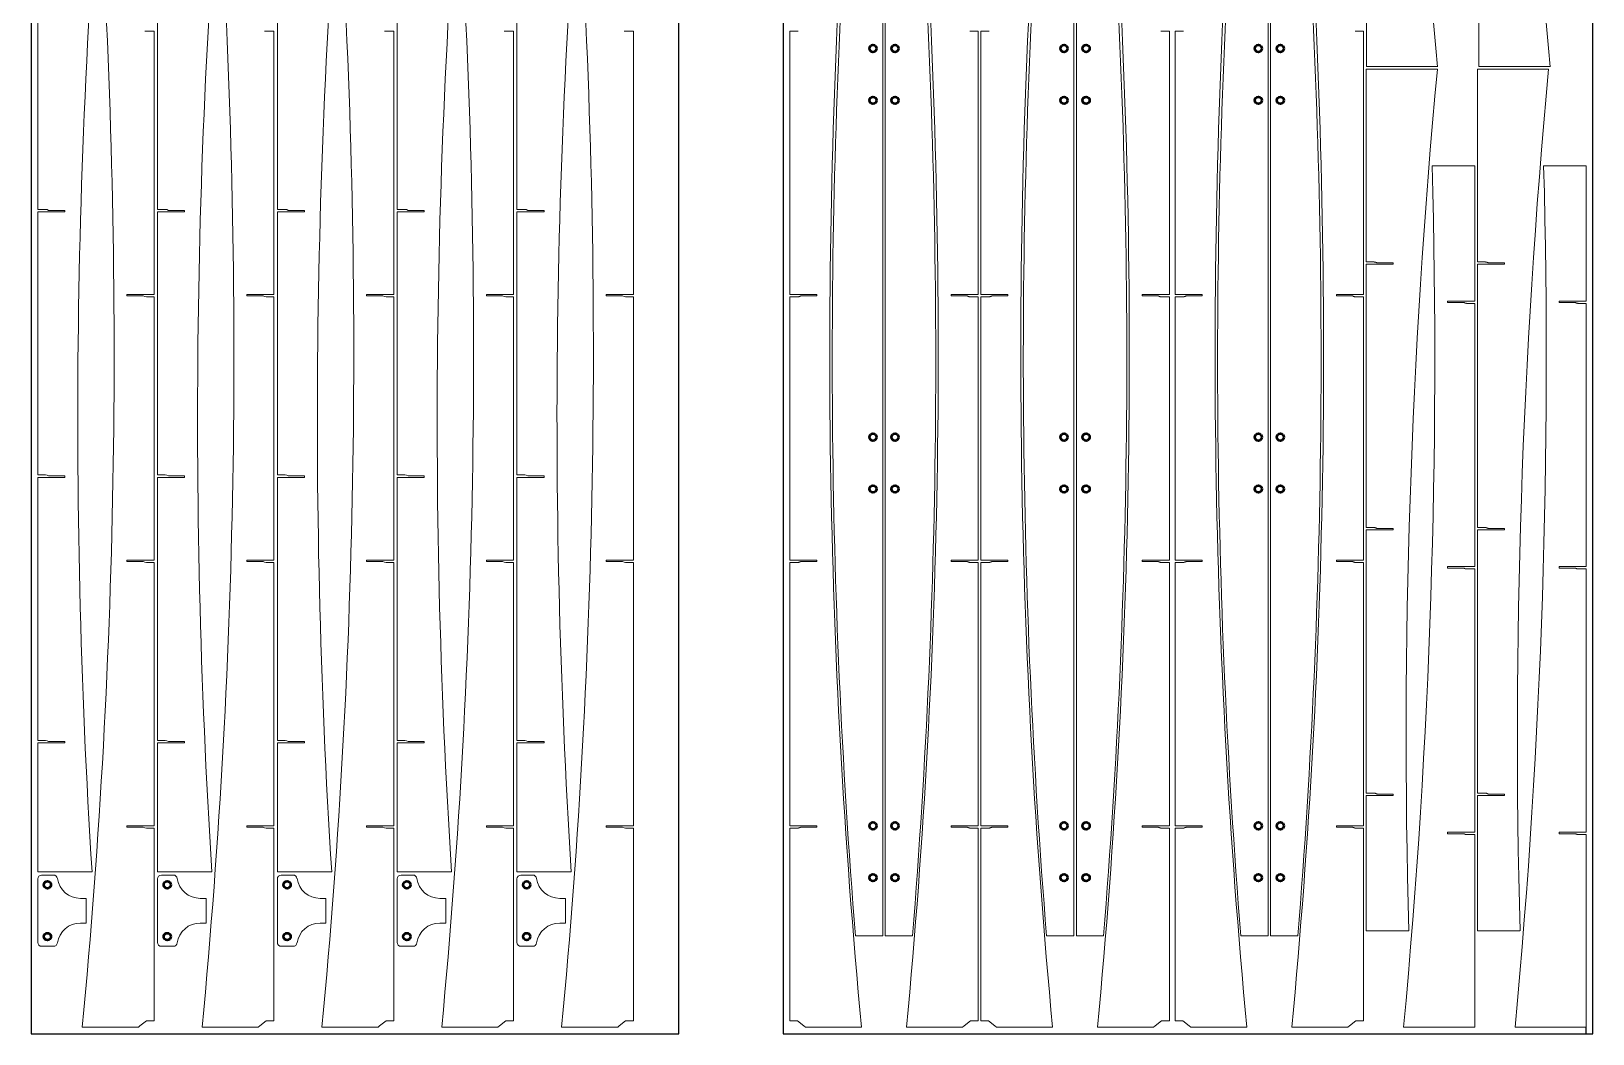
# Model space of a CAD drawing. Header units: inches. Extents: x 142 to 14402, y 211 to 2711.
# Drawn here: x 3442 to 5853, y 211 to 1759 of the extents above; entities that cross this region are included whole.
import ezdxf

# ---------------------------------------------------------------- set-up
doc = ezdxf.new("R2010")
doc.units = ezdxf.units.IN
doc.header["$MEASUREMENT"] = 0
doc.layers.add('IV_INTERIOR_PROFILES', color=7, linetype='Continuous', lineweight=50)
doc.layers.add('IV_OUTER_PROFILE', color=7, linetype='Continuous', lineweight=5)

msp = doc.modelspace()

# ---------------------------------------------------------------- linework, layer by layer
msp.add_line((5842.7, 211.4), (5842.7, 221.4))
for points in [[(4602.7, 211.4), (5852.7, 211.4), (5852.7, 2711.4), (4602.7, 2711.4)], [(3441.6, 211.4), (4441.6, 211.4), (4441.6, 2211.4), (3441.6, 2211.4)]]:
    msp.add_lwpolyline(points, close=True)
at = {"layer": 'IV_INTERIOR_PROFILES'}
for centre in [(4741.3, 1732.4), (4775.3, 1732.4), (5036.3, 1732.4), (5070.3, 1732.4), (5336.3, 1732.4), (5370.3, 1732.4), (4741.3, 1652.4), (4775.3, 1652.4), (5036.3, 1652.4), (5070.3, 1652.4), (5336.3, 1652.4), (5370.3, 1652.4), (4741.3, 1132.4), (4775.3, 1132.4), (5036.3, 1132.4), (5070.3, 1132.4), (5336.3, 1132.4), (5370.3, 1132.4), (4741.3, 1052.4), (4775.3, 1052.4), (5036.3, 1052.4), (5070.3, 1052.4), (5336.3, 1052.4), (5370.3, 1052.4), (4741.3, 532.4), (4775.3, 532.4), (5036.3, 532.4), (5070.3, 532.4), (5336.3, 532.4), (5370.3, 532.4), (3466.6, 441.4), (3651.6, 441.4), (3836.6, 441.4), (4021.6, 441.4), (4206.6, 441.4), (4741.3, 452.4), (4775.3, 452.4), (5036.3, 452.4), (5070.3, 452.4), (5336.3, 452.4), (5370.3, 452.4), (3466.6, 361.4), (3651.6, 361.4), (3836.6, 361.4), (4021.6, 361.4), (4206.6, 361.4)]:
    msp.add_circle(centre, 5.5, dxfattribs=at)
at = {"layer": 'IV_OUTER_PROFILE'}
for p, q in [((5503.1, 1704.3), (5503.1, 1998.8)), ((5677, 1704.3), (5677, 1998.8)), ((4756.3, 1961.4), (4756.3, 362.4)), ((4760.3, 1961.4), (4760.3, 362.4)), ((5051.3, 1961.4), (5051.3, 362.4)), ((5055.3, 1961.4), (5055.3, 362.4)), ((5351.3, 1961.4), (5351.3, 362.4)), ((5355.3, 1961.4), (5355.3, 362.4)), ((3451.6, 1890.3), (3451.6, 1487)), ((3636.6, 1890.3), (3636.6, 1487)), ((3821.6, 1890.3), (3821.6, 1487)), ((4006.6, 1890.3), (4006.6, 1487)), ((4191.6, 1890.3), (4191.6, 1487)), ((3616.9, 1759.3), (3619.4, 1758.9)), ((3619.4, 1758.9), (3631.4, 1758.9)), ((3631.4, 1758.9), (3631.4, 1755.9)), ((3631.4, 1352.5), (3631.4, 1755.9)), ((3801.9, 1759.3), (3804.4, 1758.9)), ((3804.4, 1758.9), (3816.4, 1758.9)), ((3816.4, 1758.9), (3816.4, 1755.9)), ((3816.4, 1352.5), (3816.4, 1755.9)), ((3986.9, 1759.3), (3989.4, 1758.9)), ((3989.4, 1758.9), (4001.4, 1758.9)), ((4001.4, 1758.9), (4001.4, 1755.9)), ((4001.4, 1352.5), (4001.4, 1755.9)), ((4171.9, 1759.3), (4174.4, 1758.9)), ((4174.4, 1758.9), (4186.4, 1758.9)), ((4186.4, 1758.9), (4186.4, 1755.9)), ((4186.4, 1352.5), (4186.4, 1755.9)), ((4356.9, 1759.3), (4359.4, 1758.9)), ((4359.4, 1758.9), (4371.4, 1758.9)), ((4371.4, 1758.9), (4371.4, 1755.9)), ((4371.4, 1352.5), (4371.4, 1755.9)), ((4612.7, 1758.9), (4612.7, 1755.9)), ((4624.7, 1758.9), (4612.7, 1758.9)), ((4612.7, 1352.5), (4612.7, 1755.9)), ((4891.9, 1758.9), (4903.9, 1758.9)), ((4903.9, 1758.9), (4903.9, 1755.9)), ((4903.9, 1352.5), (4903.9, 1755.9)), ((4907.7, 1758.9), (4907.7, 1755.9)), ((4919.7, 1758.9), (4907.7, 1758.9)), ((4907.7, 1352.5), (4907.7, 1755.9)), ((5186.9, 1758.9), (5198.9, 1758.9)), ((5198.9, 1758.9), (5198.9, 1755.9)), ((5198.9, 1352.5), (5198.9, 1755.9)), ((5207.7, 1758.9), (5207.7, 1755.9)), ((5219.7, 1758.9), (5207.7, 1758.9)), ((5207.7, 1352.5), (5207.7, 1755.9)), ((5486.9, 1758.9), (5498.9, 1758.9)), ((5498.9, 1758.9), (5498.9, 1755.9)), ((5498.9, 1352.5), (5498.9, 1755.9)), ((5612.7, 1700.3), (5502.7, 1700.3)), ((5502.7, 1700.3), (5502.7, 1405.8)), ((5613.1, 1704.3), (5503.1, 1704.3)), ((5784.5, 1700.3), (5674.5, 1700.3)), ((5674.5, 1700.3), (5674.5, 1405.8)), ((5787, 1704.3), (5677, 1704.3)), ((5670.5, 1551.4), (5604.6, 1551.4)), ((5670.5, 1342.5), (5670.5, 1551.4)), ((5842.7, 1551.4), (5776.8, 1551.4)), ((5842.7, 1342.5), (5842.7, 1551.4)), ((3451.6, 1484), (3451.6, 1487)), ((3463.6, 1484), (3451.6, 1484)), ((3493.5, 1480.3), (3451.6, 1480.3)), ((3451.6, 1480.3), (3451.6, 1077)), ((3466, 1483.6), (3463.6, 1484)), ((3468.5, 1482.5), (3466, 1483.6)), ((3468.5, 1482.5), (3470.6, 1482.5)), ((3470.6, 1482.5), (3493.5, 1482.5)), ((3493.5, 1482.5), (3493.5, 1480.3)), ((3636.6, 1484), (3636.6, 1487)), ((3648.6, 1484), (3636.6, 1484)), ((3678.5, 1480.3), (3636.6, 1480.3)), ((3636.6, 1480.3), (3636.6, 1077)), ((3651, 1483.6), (3648.6, 1484)), ((3653.5, 1482.5), (3651, 1483.6)), ((3653.5, 1482.5), (3655.6, 1482.5)), ((3655.6, 1482.5), (3678.5, 1482.5)), ((3678.5, 1482.5), (3678.5, 1480.3)), ((3821.6, 1484), (3821.6, 1487)), ((3833.6, 1484), (3821.6, 1484)), ((3863.5, 1480.3), (3821.6, 1480.3)), ((3821.6, 1480.3), (3821.6, 1077)), ((3836, 1483.6), (3833.6, 1484)), ((3838.5, 1482.5), (3836, 1483.6)), ((3838.5, 1482.5), (3840.6, 1482.5)), ((3840.6, 1482.5), (3863.5, 1482.5)), ((3863.5, 1482.5), (3863.5, 1480.3)), ((4006.6, 1484), (4006.6, 1487)), ((4018.6, 1484), (4006.6, 1484)), ((4048.5, 1480.3), (4006.6, 1480.3)), ((4006.6, 1480.3), (4006.6, 1077)), ((4021, 1483.6), (4018.6, 1484)), ((4023.5, 1482.5), (4021, 1483.6)), ((4023.5, 1482.5), (4025.6, 1482.5)), ((4025.6, 1482.5), (4048.5, 1482.5)), ((4048.5, 1482.5), (4048.5, 1480.3)), ((4191.6, 1484), (4191.6, 1487)), ((4203.6, 1484), (4191.6, 1484)), ((4233.5, 1480.3), (4191.6, 1480.3)), ((4191.6, 1480.3), (4191.6, 1077)), ((4206, 1483.6), (4203.6, 1484)), ((4208.5, 1482.5), (4206, 1483.6)), ((4208.5, 1482.5), (4210.6, 1482.5)), ((4210.6, 1482.5), (4233.5, 1482.5)), ((4233.5, 1482.5), (4233.5, 1480.3)), ((5502.7, 1402.8), (5502.7, 1405.8)), ((5514.7, 1402.8), (5502.7, 1402.8)), ((5544.6, 1399.2), (5502.7, 1399.2)), ((5502.7, 1399.2), (5502.7, 995.8)), ((5519.6, 1401.4), (5521.7, 1401.4)), ((5521.7, 1401.4), (5544.6, 1401.4)), ((5544.6, 1401.4), (5544.6, 1399.2)), ((5674.5, 1402.8), (5674.5, 1405.8)), ((5686.5, 1402.8), (5674.5, 1402.8)), ((5716.4, 1399.2), (5674.5, 1399.2)), ((5674.5, 1399.2), (5674.5, 995.8)), ((5691.4, 1401.4), (5693.5, 1401.4)), ((5693.5, 1401.4), (5716.4, 1401.4)), ((5716.4, 1401.4), (5716.4, 1399.2)), ((3589.4, 1350.3), (3589.4, 1352.5)), ((3589.4, 1352.5), (3631.4, 1352.5)), ((3612.4, 1350.3), (3589.4, 1350.3)), ((3614.5, 1350.3), (3612.4, 1350.3)), ((3614.5, 1350.3), (3616.9, 1349.3)), ((3774.4, 1350.3), (3774.4, 1352.5)), ((3774.4, 1352.5), (3816.4, 1352.5)), ((3797.4, 1350.3), (3774.4, 1350.3)), ((3799.5, 1350.3), (3797.4, 1350.3)), ((3799.5, 1350.3), (3801.9, 1349.3)), ((3959.4, 1350.3), (3959.4, 1352.5)), ((3959.4, 1352.5), (4001.4, 1352.5)), ((3982.4, 1350.3), (3959.4, 1350.3)), ((3984.5, 1350.3), (3982.4, 1350.3)), ((3984.5, 1350.3), (3986.9, 1349.3)), ((4144.4, 1350.3), (4144.4, 1352.5)), ((4144.4, 1352.5), (4186.4, 1352.5)), ((4167.4, 1350.3), (4144.4, 1350.3)), ((4169.5, 1350.3), (4167.4, 1350.3)), ((4169.5, 1350.3), (4171.9, 1349.3)), ((4329.4, 1350.3), (4329.4, 1352.5)), ((4329.4, 1352.5), (4371.4, 1352.5)), ((4352.4, 1350.3), (4329.4, 1350.3)), ((4354.5, 1350.3), (4352.4, 1350.3)), ((4354.5, 1350.3), (4356.9, 1349.3)), ((4654.6, 1352.5), (4612.7, 1352.5)), ((4629.6, 1350.3), (4631.7, 1350.3)), ((4631.7, 1350.3), (4654.6, 1350.3)), ((4654.6, 1350.3), (4654.6, 1352.5)), ((4862, 1350.3), (4862, 1352.5)), ((4862, 1352.5), (4903.9, 1352.5)), ((4884.9, 1350.3), (4862, 1350.3)), ((4887, 1350.3), (4884.9, 1350.3)), ((4949.6, 1352.5), (4907.7, 1352.5)), ((4924.6, 1350.3), (4926.7, 1350.3)), ((4926.7, 1350.3), (4949.6, 1350.3)), ((4949.6, 1350.3), (4949.6, 1352.5)), ((5157, 1350.3), (5157, 1352.5)), ((5157, 1352.5), (5198.9, 1352.5)), ((5179.9, 1350.3), (5157, 1350.3)), ((5182, 1350.3), (5179.9, 1350.3)), ((5249.6, 1352.5), (5207.7, 1352.5)), ((5224.6, 1350.3), (5226.7, 1350.3)), ((5226.7, 1350.3), (5249.6, 1350.3)), ((5249.6, 1350.3), (5249.6, 1352.5)), ((5457, 1350.3), (5457, 1352.5)), ((5457, 1352.5), (5498.9, 1352.5)), ((5479.9, 1350.3), (5457, 1350.3)), ((5482, 1350.3), (5479.9, 1350.3)), ((3616.9, 1349.3), (3619.4, 1348.9)), ((3619.4, 1348.9), (3631.4, 1348.9)), ((3631.4, 1348.9), (3631.4, 1345.9)), ((3631.4, 942.5), (3631.4, 1345.9)), ((3801.9, 1349.3), (3804.4, 1348.9)), ((3804.4, 1348.9), (3816.4, 1348.9)), ((3816.4, 1348.9), (3816.4, 1345.9)), ((3816.4, 942.5), (3816.4, 1345.9)), ((3986.9, 1349.3), (3989.4, 1348.9)), ((3989.4, 1348.9), (4001.4, 1348.9)), ((4001.4, 1348.9), (4001.4, 1345.9)), ((4001.4, 942.5), (4001.4, 1345.9)), ((4171.9, 1349.3), (4174.4, 1348.9)), ((4174.4, 1348.9), (4186.4, 1348.9)), ((4186.4, 1348.9), (4186.4, 1345.9)), ((4186.4, 942.5), (4186.4, 1345.9)), ((4356.9, 1349.3), (4359.4, 1348.9)), ((4359.4, 1348.9), (4371.4, 1348.9)), ((4371.4, 1348.9), (4371.4, 1345.9)), ((4371.4, 942.5), (4371.4, 1345.9)), ((4612.7, 1348.9), (4612.7, 1345.9)), ((4624.7, 1348.9), (4612.7, 1348.9)), ((4612.7, 942.5), (4612.7, 1345.9)), ((4891.9, 1348.9), (4903.9, 1348.9)), ((4903.9, 1348.9), (4903.9, 1345.9)), ((4903.9, 942.5), (4903.9, 1345.9)), ((4907.7, 1348.9), (4907.7, 1345.9)), ((4919.7, 1348.9), (4907.7, 1348.9)), ((4907.7, 942.5), (4907.7, 1345.9)), ((5186.9, 1348.9), (5198.9, 1348.9)), ((5198.9, 1348.9), (5198.9, 1345.9)), ((5198.9, 942.5), (5198.9, 1345.9)), ((5207.7, 1348.9), (5207.7, 1345.9)), ((5219.7, 1348.9), (5207.7, 1348.9)), ((5207.7, 942.5), (5207.7, 1345.9)), ((5486.9, 1348.9), (5498.9, 1348.9)), ((5498.9, 1348.9), (5498.9, 1345.9)), ((5498.9, 942.5), (5498.9, 1345.9)), ((5628.6, 1340.3), (5628.6, 1342.5)), ((5628.6, 1342.5), (5670.5, 1342.5)), ((5651.5, 1340.3), (5628.6, 1340.3)), ((5653.6, 1340.3), (5651.5, 1340.3)), ((5658.5, 1338.9), (5670.5, 1338.9)), ((5670.5, 1338.9), (5670.5, 1335.9)), ((5670.5, 932.5), (5670.5, 1335.9)), ((5800.8, 1340.3), (5800.8, 1342.5)), ((5800.8, 1342.5), (5842.7, 1342.5)), ((5823.7, 1340.3), (5800.8, 1340.3)), ((5825.8, 1340.3), (5823.7, 1340.3)), ((5830.7, 1338.9), (5842.7, 1338.9)), ((5842.7, 1338.9), (5842.7, 1335.9)), ((5842.7, 932.5), (5842.7, 1335.9)), ((3451.6, 1074), (3451.6, 1077)), ((3463.6, 1074), (3451.6, 1074)), ((3493.5, 1070.3), (3451.6, 1070.3)), ((3451.6, 1070.3), (3451.6, 667)), ((3466, 1073.6), (3463.6, 1074)), ((3468.5, 1072.5), (3466, 1073.6)), ((3468.5, 1072.5), (3470.6, 1072.5)), ((3470.6, 1072.5), (3493.5, 1072.5)), ((3493.5, 1072.5), (3493.5, 1070.3)), ((3636.6, 1074), (3636.6, 1077)), ((3648.6, 1074), (3636.6, 1074)), ((3678.5, 1070.3), (3636.6, 1070.3)), ((3636.6, 1070.3), (3636.6, 667)), ((3651, 1073.6), (3648.6, 1074)), ((3653.5, 1072.5), (3651, 1073.6)), ((3653.5, 1072.5), (3655.6, 1072.5)), ((3655.6, 1072.5), (3678.5, 1072.5)), ((3678.5, 1072.5), (3678.5, 1070.3)), ((3821.6, 1074), (3821.6, 1077)), ((3833.6, 1074), (3821.6, 1074)), ((3863.5, 1070.3), (3821.6, 1070.3)), ((3821.6, 1070.3), (3821.6, 667)), ((3836, 1073.6), (3833.6, 1074)), ((3838.5, 1072.5), (3836, 1073.6)), ((3838.5, 1072.5), (3840.6, 1072.5)), ((3840.6, 1072.5), (3863.5, 1072.5)), ((3863.5, 1072.5), (3863.5, 1070.3)), ((4006.6, 1074), (4006.6, 1077)), ((4018.6, 1074), (4006.6, 1074)), ((4048.5, 1070.3), (4006.6, 1070.3)), ((4006.6, 1070.3), (4006.6, 667)), ((4021, 1073.6), (4018.6, 1074)), ((4023.5, 1072.5), (4021, 1073.6)), ((4023.5, 1072.5), (4025.6, 1072.5)), ((4025.6, 1072.5), (4048.5, 1072.5)), ((4048.5, 1072.5), (4048.5, 1070.3)), ((4191.6, 1074), (4191.6, 1077)), ((4203.6, 1074), (4191.6, 1074)), ((4233.5, 1070.3), (4191.6, 1070.3)), ((4191.6, 1070.3), (4191.6, 667)), ((4206, 1073.6), (4203.6, 1074)), ((4208.5, 1072.5), (4206, 1073.6)), ((4208.5, 1072.5), (4210.6, 1072.5)), ((4210.6, 1072.5), (4233.5, 1072.5)), ((4233.5, 1072.5), (4233.5, 1070.3)), ((5502.7, 992.8), (5502.7, 995.8)), ((5514.7, 992.8), (5502.7, 992.8)), ((5544.6, 989.2), (5502.7, 989.2)), ((5502.7, 989.2), (5502.7, 585.8)), ((5519.6, 991.4), (5521.7, 991.4)), ((5521.7, 991.4), (5544.6, 991.4)), ((5544.6, 991.4), (5544.6, 989.2)), ((5674.5, 992.8), (5674.5, 995.8)), ((5686.5, 992.8), (5674.5, 992.8)), ((5716.4, 989.2), (5674.5, 989.2)), ((5674.5, 989.2), (5674.5, 585.8)), ((5691.4, 991.4), (5693.5, 991.4)), ((5693.5, 991.4), (5716.4, 991.4)), ((5716.4, 991.4), (5716.4, 989.2)), ((3589.4, 940.3), (3589.4, 942.5)), ((3589.4, 942.5), (3631.4, 942.5)), ((3774.4, 940.3), (3774.4, 942.5)), ((3774.4, 942.5), (3816.4, 942.5)), ((3959.4, 940.3), (3959.4, 942.5)), ((3959.4, 942.5), (4001.4, 942.5)), ((4144.4, 940.3), (4144.4, 942.5)), ((4144.4, 942.5), (4186.4, 942.5)), ((4329.4, 940.3), (4329.4, 942.5)), ((4329.4, 942.5), (4371.4, 942.5)), ((4654.6, 942.5), (4612.7, 942.5)), ((4654.6, 940.3), (4654.6, 942.5)), ((4862, 940.3), (4862, 942.5)), ((4862, 942.5), (4903.9, 942.5)), ((4949.6, 942.5), (4907.7, 942.5)), ((4949.6, 940.3), (4949.6, 942.5)), ((5157, 940.3), (5157, 942.5)), ((5157, 942.5), (5198.9, 942.5)), ((5249.6, 942.5), (5207.7, 942.5)), ((5249.6, 940.3), (5249.6, 942.5)), ((5457, 940.3), (5457, 942.5)), ((5457, 942.5), (5498.9, 942.5)), ((3612.4, 940.3), (3589.4, 940.3)), ((3614.5, 940.3), (3612.4, 940.3)), ((3614.5, 940.3), (3616.9, 939.3)), ((3616.9, 939.3), (3619.4, 938.9)), ((3619.4, 938.9), (3631.4, 938.9)), ((3631.4, 938.9), (3631.4, 935.9)), ((3631.4, 532.5), (3631.4, 935.9)), ((3797.4, 940.3), (3774.4, 940.3)), ((3799.5, 940.3), (3797.4, 940.3)), ((3799.5, 940.3), (3801.9, 939.3)), ((3801.9, 939.3), (3804.4, 938.9)), ((3804.4, 938.9), (3816.4, 938.9)), ((3816.4, 938.9), (3816.4, 935.9)), ((3816.4, 532.5), (3816.4, 935.9)), ((3982.4, 940.3), (3959.4, 940.3)), ((3984.5, 940.3), (3982.4, 940.3)), ((3984.5, 940.3), (3986.9, 939.3)), ((3986.9, 939.3), (3989.4, 938.9)), ((3989.4, 938.9), (4001.4, 938.9)), ((4001.4, 938.9), (4001.4, 935.9)), ((4001.4, 532.5), (4001.4, 935.9)), ((4167.4, 940.3), (4144.4, 940.3)), ((4169.5, 940.3), (4167.4, 940.3)), ((4169.5, 940.3), (4171.9, 939.3)), ((4171.9, 939.3), (4174.4, 938.9)), ((4174.4, 938.9), (4186.4, 938.9)), ((4186.4, 938.9), (4186.4, 935.9)), ((4186.4, 532.5), (4186.4, 935.9)), ((4352.4, 940.3), (4329.4, 940.3)), ((4354.5, 940.3), (4352.4, 940.3)), ((4354.5, 940.3), (4356.9, 939.3)), ((4356.9, 939.3), (4359.4, 938.9)), ((4359.4, 938.9), (4371.4, 938.9)), ((4371.4, 938.9), (4371.4, 935.9)), ((4371.4, 532.5), (4371.4, 935.9)), ((4612.7, 938.9), (4612.7, 935.9)), ((4624.7, 938.9), (4612.7, 938.9)), ((4612.7, 532.5), (4612.7, 935.9)), ((4629.6, 940.3), (4631.7, 940.3)), ((4631.7, 940.3), (4654.6, 940.3)), ((4884.9, 940.3), (4862, 940.3)), ((4887, 940.3), (4884.9, 940.3)), ((4891.9, 938.9), (4903.9, 938.9)), ((4903.9, 938.9), (4903.9, 935.9)), ((4903.9, 532.5), (4903.9, 935.9)), ((4907.7, 938.9), (4907.7, 935.9)), ((4919.7, 938.9), (4907.7, 938.9)), ((4907.7, 532.5), (4907.7, 935.9)), ((4924.6, 940.3), (4926.7, 940.3)), ((4926.7, 940.3), (4949.6, 940.3)), ((5179.9, 940.3), (5157, 940.3)), ((5182, 940.3), (5179.9, 940.3)), ((5186.9, 938.9), (5198.9, 938.9)), ((5198.9, 938.9), (5198.9, 935.9)), ((5198.9, 532.5), (5198.9, 935.9)), ((5207.7, 938.9), (5207.7, 935.9)), ((5219.7, 938.9), (5207.7, 938.9)), ((5207.7, 532.5), (5207.7, 935.9)), ((5224.6, 940.3), (5226.7, 940.3)), ((5226.7, 940.3), (5249.6, 940.3)), ((5479.9, 940.3), (5457, 940.3)), ((5482, 940.3), (5479.9, 940.3)), ((5486.9, 938.9), (5498.9, 938.9)), ((5498.9, 938.9), (5498.9, 935.9)), ((5498.9, 532.5), (5498.9, 935.9)), ((5628.6, 930.3), (5628.6, 932.5)), ((5628.6, 932.5), (5670.5, 932.5)), ((5651.5, 930.3), (5628.6, 930.3)), ((5653.6, 930.3), (5651.5, 930.3)), ((5658.5, 928.9), (5670.5, 928.9)), ((5670.5, 928.9), (5670.5, 925.9)), ((5670.5, 522.5), (5670.5, 925.9)), ((5800.8, 930.3), (5800.8, 932.5)), ((5800.8, 932.5), (5842.7, 932.5)), ((5823.7, 930.3), (5800.8, 930.3)), ((5825.8, 930.3), (5823.7, 930.3)), ((5830.7, 928.9), (5842.7, 928.9)), ((5842.7, 928.9), (5842.7, 925.9)), ((5842.7, 522.5), (5842.7, 925.9)), ((3451.6, 664), (3451.6, 667)), ((3463.6, 664), (3451.6, 664)), ((3493.5, 660.3), (3451.6, 660.3)), ((3451.6, 660.3), (3451.6, 461.4)), ((3466, 663.6), (3463.6, 664)), ((3468.5, 662.5), (3466, 663.6)), ((3468.5, 662.5), (3470.6, 662.5)), ((3470.6, 662.5), (3493.5, 662.5)), ((3493.5, 662.5), (3493.5, 660.3)), ((3636.6, 664), (3636.6, 667)), ((3648.6, 664), (3636.6, 664)), ((3678.5, 660.3), (3636.6, 660.3)), ((3636.6, 660.3), (3636.6, 461.4)), ((3651, 663.6), (3648.6, 664)), ((3653.5, 662.5), (3651, 663.6)), ((3653.5, 662.5), (3655.6, 662.5)), ((3655.6, 662.5), (3678.5, 662.5)), ((3678.5, 662.5), (3678.5, 660.3)), ((3821.6, 664), (3821.6, 667)), ((3833.6, 664), (3821.6, 664)), ((3863.5, 660.3), (3821.6, 660.3)), ((3821.6, 660.3), (3821.6, 461.4)), ((3836, 663.6), (3833.6, 664)), ((3838.5, 662.5), (3836, 663.6)), ((3838.5, 662.5), (3840.6, 662.5)), ((3840.6, 662.5), (3863.5, 662.5)), ((3863.5, 662.5), (3863.5, 660.3)), ((4006.6, 664), (4006.6, 667)), ((4018.6, 664), (4006.6, 664)), ((4048.5, 660.3), (4006.6, 660.3)), ((4006.6, 660.3), (4006.6, 461.4)), ((4021, 663.6), (4018.6, 664)), ((4023.5, 662.5), (4021, 663.6)), ((4023.5, 662.5), (4025.6, 662.5)), ((4025.6, 662.5), (4048.5, 662.5)), ((4048.5, 662.5), (4048.5, 660.3)), ((4191.6, 664), (4191.6, 667)), ((4203.6, 664), (4191.6, 664)), ((4233.5, 660.3), (4191.6, 660.3)), ((4191.6, 660.3), (4191.6, 461.4)), ((4206, 663.6), (4203.6, 664)), ((4208.5, 662.5), (4206, 663.6)), ((4208.5, 662.5), (4210.6, 662.5)), ((4210.6, 662.5), (4233.5, 662.5)), ((4233.5, 662.5), (4233.5, 660.3)), ((5502.7, 582.8), (5502.7, 585.8)), ((5514.7, 582.8), (5502.7, 582.8)), ((5544.6, 579.2), (5502.7, 579.2)), ((5502.7, 579.2), (5502.7, 370.3)), ((5519.6, 581.4), (5521.7, 581.4)), ((5521.7, 581.4), (5544.6, 581.4)), ((5544.6, 581.4), (5544.6, 579.2)), ((5674.5, 582.8), (5674.5, 585.8)), ((5686.5, 582.8), (5674.5, 582.8)), ((5716.4, 579.2), (5674.5, 579.2)), ((5674.5, 579.2), (5674.5, 370.3)), ((5691.4, 581.4), (5693.5, 581.4)), ((5693.5, 581.4), (5716.4, 581.4)), ((5716.4, 581.4), (5716.4, 579.2)), ((3589.4, 530.3), (3589.4, 532.5)), ((3589.4, 532.5), (3631.4, 532.5)), ((3774.4, 530.3), (3774.4, 532.5)), ((3774.4, 532.5), (3816.4, 532.5)), ((3959.4, 530.3), (3959.4, 532.5)), ((3959.4, 532.5), (4001.4, 532.5)), ((4144.4, 530.3), (4144.4, 532.5)), ((4144.4, 532.5), (4186.4, 532.5)), ((4329.4, 530.3), (4329.4, 532.5)), ((4329.4, 532.5), (4371.4, 532.5)), ((4654.6, 532.5), (4612.7, 532.5)), ((4654.6, 530.3), (4654.6, 532.5)), ((4862, 530.3), (4862, 532.5)), ((4862, 532.5), (4903.9, 532.5)), ((4949.6, 532.5), (4907.7, 532.5)), ((4949.6, 530.3), (4949.6, 532.5)), ((5157, 530.3), (5157, 532.5)), ((5157, 532.5), (5198.9, 532.5)), ((5249.6, 532.5), (5207.7, 532.5)), ((5249.6, 530.3), (5249.6, 532.5)), ((5457, 530.3), (5457, 532.5)), ((5457, 532.5), (5498.9, 532.5)), ((3612.4, 530.3), (3589.4, 530.3)), ((3614.5, 530.3), (3612.4, 530.3)), ((3614.5, 530.3), (3616.9, 529.3)), ((3616.9, 529.3), (3619.4, 528.9)), ((3619.4, 528.9), (3631.4, 528.9)), ((3631.4, 528.9), (3631.4, 525.9)), ((3631.4, 231.4), (3631.4, 525.9)), ((3797.4, 530.3), (3774.4, 530.3)), ((3799.5, 530.3), (3797.4, 530.3)), ((3799.5, 530.3), (3801.9, 529.3)), ((3801.9, 529.3), (3804.4, 528.9)), ((3804.4, 528.9), (3816.4, 528.9)), ((3816.4, 528.9), (3816.4, 525.9)), ((3816.4, 231.4), (3816.4, 525.9)), ((3982.4, 530.3), (3959.4, 530.3)), ((3984.5, 530.3), (3982.4, 530.3)), ((3984.5, 530.3), (3986.9, 529.3)), ((3986.9, 529.3), (3989.4, 528.9)), ((3989.4, 528.9), (4001.4, 528.9)), ((4001.4, 528.9), (4001.4, 525.9)), ((4001.4, 231.4), (4001.4, 525.9)), ((4167.4, 530.3), (4144.4, 530.3)), ((4169.5, 530.3), (4167.4, 530.3)), ((4169.5, 530.3), (4171.9, 529.3)), ((4171.9, 529.3), (4174.4, 528.9)), ((4174.4, 528.9), (4186.4, 528.9)), ((4186.4, 528.9), (4186.4, 525.9)), ((4186.4, 231.4), (4186.4, 525.9)), ((4352.4, 530.3), (4329.4, 530.3)), ((4354.5, 530.3), (4352.4, 530.3)), ((4354.5, 530.3), (4356.9, 529.3)), ((4356.9, 529.3), (4359.4, 528.9)), ((4359.4, 528.9), (4371.4, 528.9)), ((4371.4, 528.9), (4371.4, 525.9)), ((4371.4, 231.4), (4371.4, 525.9)), ((4612.7, 528.9), (4612.7, 525.9)), ((4624.7, 528.9), (4612.7, 528.9)), ((4612.7, 231.4), (4612.7, 525.9)), ((4629.6, 530.3), (4631.7, 530.3)), ((4631.7, 530.3), (4654.6, 530.3)), ((4884.9, 530.3), (4862, 530.3)), ((4887, 530.3), (4884.9, 530.3)), ((4891.9, 528.9), (4903.9, 528.9)), ((4903.9, 528.9), (4903.9, 525.9)), ((4903.9, 231.4), (4903.9, 525.9)), ((4907.7, 528.9), (4907.7, 525.9)), ((4919.7, 528.9), (4907.7, 528.9)), ((4907.7, 231.4), (4907.7, 525.9)), ((4924.6, 530.3), (4926.7, 530.3)), ((4926.7, 530.3), (4949.6, 530.3)), ((5179.9, 530.3), (5157, 530.3)), ((5182, 530.3), (5179.9, 530.3)), ((5186.9, 528.9), (5198.9, 528.9)), ((5198.9, 528.9), (5198.9, 525.9)), ((5198.9, 231.4), (5198.9, 525.9)), ((5207.7, 528.9), (5207.7, 525.9)), ((5219.7, 528.9), (5207.7, 528.9)), ((5207.7, 231.4), (5207.7, 525.9)), ((5224.6, 530.3), (5226.7, 530.3)), ((5226.7, 530.3), (5249.6, 530.3)), ((5479.9, 530.3), (5457, 530.3)), ((5482, 530.3), (5479.9, 530.3)), ((5486.9, 528.9), (5498.9, 528.9)), ((5498.9, 528.9), (5498.9, 525.9)), ((5498.9, 231.4), (5498.9, 525.9)), ((5628.6, 520.3), (5628.6, 522.5)), ((5628.6, 522.5), (5670.5, 522.5)), ((5651.5, 520.3), (5628.6, 520.3)), ((5653.6, 520.3), (5651.5, 520.3)), ((5658.5, 518.9), (5670.5, 518.9)), ((5670.5, 518.9), (5670.5, 515.9)), ((5670.5, 221.4), (5670.5, 515.9)), ((5800.8, 520.3), (5800.8, 522.5)), ((5800.8, 522.5), (5842.7, 522.5)), ((5823.7, 520.3), (5800.8, 520.3)), ((5825.8, 520.3), (5823.7, 520.3)), ((5830.7, 518.9), (5842.7, 518.9)), ((5842.7, 518.9), (5842.7, 515.9)), ((5842.7, 221.4), (5842.7, 515.9)), ((3535.5, 461.4), (3451.6, 461.4)), ((3720.5, 461.4), (3636.6, 461.4)), ((3905.5, 461.4), (3821.6, 461.4)), ((4090.5, 461.4), (4006.6, 461.4)), ((4275.5, 461.4), (4191.6, 461.4)), ((3451.6, 352.4), (3451.6, 450.4)), ((3457.6, 456.4), (3476, 456.4)), ((3636.6, 352.4), (3636.6, 450.4)), ((3642.6, 456.4), (3661, 456.4)), ((3821.6, 352.4), (3821.6, 450.4)), ((3827.6, 456.4), (3846, 456.4)), ((4006.6, 352.4), (4006.6, 450.4)), ((4012.6, 456.4), (4031, 456.4)), ((4191.6, 352.4), (4191.6, 450.4)), ((4197.6, 456.4), (4216, 456.4)), ((3517.6, 420.4), (3526.6, 420.4)), ((3526.6, 420.4), (3526.6, 382.4)), ((3702.6, 420.4), (3711.6, 420.4)), ((3711.6, 420.4), (3711.6, 382.4)), ((3887.6, 420.4), (3896.6, 420.4)), ((3896.6, 420.4), (3896.6, 382.4)), ((4072.6, 420.4), (4081.6, 420.4)), ((4081.6, 420.4), (4081.6, 382.4)), ((4257.6, 420.4), (4266.6, 420.4)), ((4266.6, 420.4), (4266.6, 382.4)), ((3526.6, 382.4), (3517.6, 382.4)), ((3711.6, 382.4), (3702.6, 382.4)), ((3896.6, 382.4), (3887.6, 382.4)), ((4081.6, 382.4), (4072.6, 382.4)), ((4266.6, 382.4), (4257.6, 382.4)), ((4756.3, 362.4), (4714.3, 362.4)), ((4760.3, 362.4), (4802.3, 362.4)), ((5051.3, 362.4), (5009.3, 362.4)), ((5055.3, 362.4), (5097.3, 362.4)), ((5351.3, 362.4), (5309.3, 362.4)), ((5355.3, 362.4), (5397.3, 362.4)), ((5502.7, 370.3), (5568.5, 370.3)), ((5674.5, 370.3), (5740.3, 370.3)), ((3476, 346.4), (3457.6, 346.4)), ((3661, 346.4), (3642.6, 346.4)), ((3846, 346.4), (3827.6, 346.4)), ((4031, 346.4), (4012.6, 346.4)), ((4216, 346.4), (4197.6, 346.4)), ((3607.1, 221.4), (3520.4, 221.4)), ((3609.4, 223.7), (3607.1, 221.4)), ((3609.4, 223.7), (3619.4, 231.4)), ((3619.4, 231.4), (3631.4, 231.4)), ((3792.1, 221.4), (3705.4, 221.4)), ((3794.4, 223.7), (3792.1, 221.4)), ((3794.4, 223.7), (3804.4, 231.4)), ((3804.4, 231.4), (3816.4, 231.4)), ((3977.1, 221.4), (3890.4, 221.4)), ((3979.4, 223.7), (3977.1, 221.4)), ((3979.4, 223.7), (3989.4, 231.4)), ((3989.4, 231.4), (4001.4, 231.4)), ((4162.1, 221.4), (4075.4, 221.4)), ((4164.4, 223.7), (4162.1, 221.4)), ((4164.4, 223.7), (4174.4, 231.4)), ((4174.4, 231.4), (4186.4, 231.4)), ((4347.1, 221.4), (4260.4, 221.4)), ((4349.4, 223.7), (4347.1, 221.4)), ((4349.4, 223.7), (4359.4, 231.4)), ((4359.4, 231.4), (4371.4, 231.4)), ((4624.7, 231.4), (4612.7, 231.4)), ((4634.6, 223.7), (4624.7, 231.4)), ((4634.6, 223.7), (4637, 221.4)), ((4637, 221.4), (4723.6, 221.4)), ((4879.6, 221.4), (4793, 221.4)), ((4882, 223.7), (4879.6, 221.4)), ((4882, 223.7), (4891.9, 231.4)), ((4891.9, 231.4), (4903.9, 231.4)), ((4919.7, 231.4), (4907.7, 231.4)), ((4929.6, 223.7), (4919.7, 231.4)), ((4929.6, 223.7), (4932, 221.4)), ((4932, 221.4), (5018.6, 221.4)), ((5174.6, 221.4), (5088, 221.4)), ((5177, 223.7), (5174.6, 221.4)), ((5177, 223.7), (5186.9, 231.4)), ((5186.9, 231.4), (5198.9, 231.4)), ((5219.7, 231.4), (5207.7, 231.4)), ((5229.6, 223.7), (5219.7, 231.4)), ((5229.6, 223.7), (5232, 221.4)), ((5232, 221.4), (5318.6, 221.4)), ((5474.6, 221.4), (5388, 221.4)), ((5477, 223.7), (5474.6, 221.4)), ((5477, 223.7), (5486.9, 231.4)), ((5486.9, 231.4), (5498.9, 231.4)), ((5560.5, 221.4), (5670.5, 221.4)), ((5732.7, 221.4), (5842.7, 221.4))]:
    msp.add_line(p, q, dxfattribs=at)
for centre, radius, start, end in [((16617.9, 2735.2), 11053, 180.62703, 185.352), ((16791.8, 2735.2), 11053, 180.62703, 185.352), ((14566.4, 1160.5), 11053, 174.59594, 183.62606), ((14751.4, 1160.5), 11053, 174.59594, 183.62606), ((14936.4, 1160.5), 11053, 174.59594, 183.62606), ((15121.4, 1160.5), 11053, 174.59594, 183.62606), ((15306.4, 1160.5), 11053, 174.59594, 183.62606), ((-7483.4, 1262.4), 11053, 354.59594, 3.62606), ((-7298.4, 1262.4), 11053, 354.59594, 3.62606), ((-7113.4, 1262.4), 11053, 354.59594, 3.62606), ((-6928.4, 1262.4), 11053, 354.59594, 3.62606), ((-6743.4, 1262.4), 11053, 354.59594, 3.62606), ((15727.5, 1262.4), 11053, 176.37394, 185.40406), ((15728.4, 1252.4), 11050, 176.32117, 184.61992), ((-6210.9, 1262.4), 11053, 354.59594, 3.62606), ((-6211.8, 1252.4), 11050, 355.38008, 3.67883), ((16022.5, 1262.4), 11053, 176.37394, 185.40406), ((16023.4, 1252.4), 11050, 176.32117, 184.61992), ((-5915.9, 1262.4), 11053, 354.59594, 3.62606), ((-5916.8, 1252.4), 11050, 355.38008, 3.67883), ((16322.5, 1262.4), 11053, 176.37394, 185.40406), ((16323.4, 1252.4), 11050, 176.32117, 184.61992), ((-5615.9, 1262.4), 11053, 354.59594, 3.62606), ((-5616.8, 1252.4), 11050, 355.38008, 3.67883), ((4624.7, 1766.8), 7.9, 270.0504, 274.5054), ((4624.6, 1767.3), 8.39, 274.5901, 278.8103), ((4892, 1767.3), 8.39, 261.1897, 265.4099), ((4891.9, 1766.8), 7.9, 265.4946, 269.9496), ((4919.7, 1766.8), 7.9, 270.0504, 274.5054), ((4919.6, 1767.3), 8.39, 274.5901, 278.8103), ((5187, 1767.3), 8.39, 261.1897, 265.4099), ((5186.9, 1766.8), 7.9, 265.4946, 269.9496), ((5219.7, 1766.8), 7.9, 270.0504, 274.5054), ((5219.6, 1767.3), 8.39, 274.5901, 278.8103), ((5487, 1767.3), 8.39, 261.1897, 265.4099), ((5486.9, 1766.8), 7.9, 265.4946, 269.9496), ((16617.5, 669.3), 11053, 174.648, 181.55034), ((16789.3, 669.3), 11053, 174.648, 181.55034), ((-5444.3, 1252.4), 11053, 354.648, 1.55034), ((-5272.1, 1252.4), 11053, 354.648, 1.55034), ((5514.7, 1394.9), 7.9, 85.4946, 89.9496), ((5514.6, 1394.4), 8.39, 81.1897, 85.4099), ((5514.5, 1393.8), 9.06, 77.1328, 81.0871), ((5514.3, 1393), 9.91, 73.348, 77.0192), ((5514, 1392), 11, 69.8462, 73.2295), ((5513.5, 1390.8), 12.2, 66.6281, 69.7278), ((5512.9, 1389.4), 13.7, 63.6863, 66.5132), ((5512.1, 1387.9), 15.5, 61.0079, 63.5773), ((5686.5, 1394.9), 7.9, 85.4946, 89.9496), ((5686.4, 1394.4), 8.39, 81.1897, 85.4099), ((5686.3, 1393.8), 9.06, 77.1328, 81.0871), ((5686.1, 1393), 9.91, 73.348, 77.0192), ((5685.8, 1392), 11, 69.8462, 73.2295), ((5685.3, 1390.8), 12.2, 66.6281, 69.7278), ((5684.7, 1389.4), 13.7, 63.6863, 66.5132), ((5683.9, 1387.9), 15.5, 61.0079, 63.5773), ((4622.1, 1363.8), 15.5, 296.4227, 298.9921), ((4894.5, 1363.8), 15.5, 241.0079, 243.5773), ((4917.1, 1363.8), 15.5, 296.4227, 298.9921), ((5189.5, 1363.8), 15.5, 241.0079, 243.5773), ((5217.1, 1363.8), 15.5, 296.4227, 298.9921), ((5489.5, 1363.8), 15.5, 241.0079, 243.5773), ((4624.7, 1356.8), 7.9, 270.0504, 274.5054), ((4624.6, 1357.3), 8.39, 274.5901, 278.8103), ((4624.5, 1357.9), 9.06, 278.9129, 282.8672), ((4624.3, 1358.8), 9.91, 282.9808, 286.652), ((4624, 1359.8), 11, 286.7705, 290.1538), ((4623.5, 1360.9), 12.2, 290.2722, 293.3719), ((4622.9, 1362.3), 13.7, 293.4868, 296.3137), ((4893.7, 1362.3), 13.7, 243.6863, 246.5132), ((4893.1, 1360.9), 12.2, 246.6281, 249.7278), ((4892.6, 1359.8), 11, 249.8462, 253.2295), ((4892.3, 1358.8), 9.91, 253.348, 257.0192), ((4892.1, 1357.9), 9.06, 257.1328, 261.0871), ((4892, 1357.3), 8.39, 261.1897, 265.4099), ((4891.9, 1356.8), 7.9, 265.4946, 269.9496), ((4919.7, 1356.8), 7.9, 270.0504, 274.5054), ((4919.6, 1357.3), 8.39, 274.5901, 278.8103), ((4919.5, 1357.9), 9.06, 278.9129, 282.8672), ((4919.3, 1358.8), 9.91, 282.9808, 286.652), ((4919, 1359.8), 11, 286.7705, 290.1538), ((4918.5, 1360.9), 12.2, 290.2722, 293.3719), ((4917.9, 1362.3), 13.7, 293.4868, 296.3137), ((5188.7, 1362.3), 13.7, 243.6863, 246.5132), ((5188.1, 1360.9), 12.2, 246.6281, 249.7278), ((5187.6, 1359.8), 11, 249.8462, 253.2295), ((5187.3, 1358.8), 9.91, 253.348, 257.0192), ((5187.1, 1357.9), 9.06, 257.1328, 261.0871), ((5187, 1357.3), 8.39, 261.1897, 265.4099), ((5186.9, 1356.8), 7.9, 265.4946, 269.9496), ((5219.7, 1356.8), 7.9, 270.0504, 274.5054), ((5219.6, 1357.3), 8.39, 274.5901, 278.8103), ((5219.5, 1357.9), 9.06, 278.9129, 282.8672), ((5219.3, 1358.8), 9.91, 282.9808, 286.652), ((5219, 1359.8), 11, 286.7705, 290.1538), ((5218.5, 1360.9), 12.2, 290.2722, 293.3719), ((5217.9, 1362.3), 13.7, 293.4868, 296.3137), ((5488.7, 1362.3), 13.7, 243.6863, 246.5132), ((5488.1, 1360.9), 12.2, 246.6281, 249.7278), ((5487.6, 1359.8), 11, 249.8462, 253.2295), ((5487.3, 1358.8), 9.91, 253.348, 257.0192), ((5487.1, 1357.9), 9.06, 257.1328, 261.0871), ((5487, 1357.3), 8.39, 261.1897, 265.4099), ((5486.9, 1356.8), 7.9, 265.4946, 269.9496), ((5661.1, 1353.8), 15.5, 241.0079, 243.5773), ((5660.3, 1352.3), 13.7, 243.6863, 246.5132), ((5659.6, 1350.9), 12.2, 246.6281, 249.7278), ((5659.2, 1349.8), 11, 249.8462, 253.2295), ((5658.9, 1348.8), 9.91, 253.348, 257.0192), ((5658.7, 1347.9), 9.06, 257.1328, 261.0871), ((5658.5, 1347.3), 8.39, 261.1897, 265.4099), ((5658.5, 1346.8), 7.9, 265.4946, 269.9496), ((5833.3, 1353.8), 15.5, 241.0079, 243.5773), ((5832.5, 1352.3), 13.7, 243.6863, 246.5132), ((5831.8, 1350.9), 12.2, 246.6281, 249.7278), ((5831.4, 1349.8), 11, 249.8462, 253.2295), ((5831.1, 1348.8), 9.91, 253.348, 257.0192), ((5830.9, 1347.9), 9.06, 257.1328, 261.0871), ((5830.7, 1347.3), 8.39, 261.1897, 265.4099), ((5830.7, 1346.8), 7.9, 265.4946, 269.9496), ((5514.7, 984.9), 7.9, 85.4946, 89.9496), ((5514.6, 984.4), 8.39, 81.1897, 85.4099), ((5514.5, 983.8), 9.06, 77.1328, 81.0871), ((5514.3, 983), 9.91, 73.348, 77.0192), ((5514, 982), 11, 69.8462, 73.2295), ((5513.5, 980.8), 12.2, 66.6281, 69.7278), ((5512.9, 979.4), 13.7, 63.6863, 66.5132), ((5512.1, 977.9), 15.5, 61.0079, 63.5773), ((5686.5, 984.9), 7.9, 85.4946, 89.9496), ((5686.4, 984.4), 8.39, 81.1897, 85.4099), ((5686.3, 983.8), 9.06, 77.1328, 81.0871), ((5686.1, 983), 9.91, 73.348, 77.0192), ((5685.8, 982), 11, 69.8462, 73.2295), ((5685.3, 980.8), 12.2, 66.6281, 69.7278), ((5684.7, 979.4), 13.7, 63.6863, 66.5132), ((5683.9, 977.9), 15.5, 61.0079, 63.5773), ((4624.7, 946.8), 7.9, 270.0504, 274.5054), ((4624.6, 947.3), 8.39, 274.5901, 278.8103), ((4624.5, 947.9), 9.06, 278.9129, 282.8672), ((4624.3, 948.8), 9.91, 282.9808, 286.652), ((4624, 949.8), 11, 286.7705, 290.1538), ((4623.5, 950.9), 12.2, 290.2722, 293.3719), ((4622.9, 952.3), 13.7, 293.4868, 296.3137), ((4622.1, 953.8), 15.5, 296.4227, 298.9921), ((4894.5, 953.8), 15.5, 241.0079, 243.5773), ((4893.7, 952.3), 13.7, 243.6863, 246.5132), ((4893.1, 950.9), 12.2, 246.6281, 249.7278), ((4892.6, 949.8), 11, 249.8462, 253.2295), ((4892.3, 948.8), 9.91, 253.348, 257.0192), ((4892.1, 947.9), 9.06, 257.1328, 261.0871), ((4892, 947.3), 8.39, 261.1897, 265.4099), ((4891.9, 946.8), 7.9, 265.4946, 269.9496), ((4919.7, 946.8), 7.9, 270.0504, 274.5054), ((4919.6, 947.3), 8.39, 274.5901, 278.8103), ((4919.5, 947.9), 9.06, 278.9129, 282.8672), ((4919.3, 948.8), 9.91, 282.9808, 286.652), ((4919, 949.8), 11, 286.7705, 290.1538), ((4918.5, 950.9), 12.2, 290.2722, 293.3719), ((4917.9, 952.3), 13.7, 293.4868, 296.3137), ((4917.1, 953.8), 15.5, 296.4227, 298.9921), ((5189.5, 953.8), 15.5, 241.0079, 243.5773), ((5188.7, 952.3), 13.7, 243.6863, 246.5132), ((5188.1, 950.9), 12.2, 246.6281, 249.7278), ((5187.6, 949.8), 11, 249.8462, 253.2295), ((5187.3, 948.8), 9.91, 253.348, 257.0192), ((5187.1, 947.9), 9.06, 257.1328, 261.0871), ((5187, 947.3), 8.39, 261.1897, 265.4099), ((5186.9, 946.8), 7.9, 265.4946, 269.9496), ((5219.7, 946.8), 7.9, 270.0504, 274.5054), ((5219.6, 947.3), 8.39, 274.5901, 278.8103), ((5219.5, 947.9), 9.06, 278.9129, 282.8672), ((5219.3, 948.8), 9.91, 282.9808, 286.652), ((5219, 949.8), 11, 286.7705, 290.1538), ((5218.5, 950.9), 12.2, 290.2722, 293.3719), ((5217.9, 952.3), 13.7, 293.4868, 296.3137), ((5217.1, 953.8), 15.5, 296.4227, 298.9921), ((5489.5, 953.8), 15.5, 241.0079, 243.5773), ((5488.7, 952.3), 13.7, 243.6863, 246.5132), ((5488.1, 950.9), 12.2, 246.6281, 249.7278), ((5487.6, 949.8), 11, 249.8462, 253.2295), ((5487.3, 948.8), 9.91, 253.348, 257.0192), ((5487.1, 947.9), 9.06, 257.1328, 261.0871), ((5487, 947.3), 8.39, 261.1897, 265.4099), ((5486.9, 946.8), 7.9, 265.4946, 269.9496), ((5661.1, 943.8), 15.5, 241.0079, 243.5773), ((5660.3, 942.3), 13.7, 243.6863, 246.5132), ((5659.6, 940.9), 12.2, 246.6281, 249.7278), ((5659.2, 939.8), 11, 249.8462, 253.2295), ((5658.9, 938.8), 9.91, 253.348, 257.0192), ((5658.7, 937.9), 9.06, 257.1328, 261.0871), ((5658.5, 937.3), 8.39, 261.1897, 265.4099), ((5658.5, 936.8), 7.9, 265.4946, 269.9496), ((5833.3, 943.8), 15.5, 241.0079, 243.5773), ((5832.5, 942.3), 13.7, 243.6863, 246.5132), ((5831.8, 940.9), 12.2, 246.6281, 249.7278), ((5831.4, 939.8), 11, 249.8462, 253.2295), ((5831.1, 938.8), 9.91, 253.348, 257.0192), ((5830.9, 937.9), 9.06, 257.1328, 261.0871), ((5830.7, 937.3), 8.39, 261.1897, 265.4099), ((5830.7, 936.8), 7.9, 265.4946, 269.9496), ((5514.7, 574.9), 7.9, 85.4946, 89.9496), ((5514.6, 574.4), 8.39, 81.1897, 85.4099), ((5514.5, 573.8), 9.06, 77.1328, 81.0871), ((5514.3, 573), 9.91, 73.348, 77.0192), ((5514, 572), 11, 69.8462, 73.2295), ((5513.5, 570.8), 12.2, 66.6281, 69.7278), ((5512.9, 569.4), 13.7, 63.6863, 66.5132), ((5512.1, 567.9), 15.5, 61.0079, 63.5773), ((5686.5, 574.9), 7.9, 85.4946, 89.9496), ((5686.4, 574.4), 8.39, 81.1897, 85.4099), ((5686.3, 573.8), 9.06, 77.1328, 81.0871), ((5686.1, 573), 9.91, 73.348, 77.0192), ((5685.8, 572), 11, 69.8462, 73.2295), ((5685.3, 570.8), 12.2, 66.6281, 69.7278), ((5684.7, 569.4), 13.7, 63.6863, 66.5132), ((5683.9, 567.9), 15.5, 61.0079, 63.5773), ((4624.7, 536.8), 7.9, 270.0504, 274.5054), ((4624.6, 537.3), 8.39, 274.5901, 278.8103), ((4624.5, 537.9), 9.06, 278.9129, 282.8672), ((4624.3, 538.8), 9.91, 282.9808, 286.652), ((4624, 539.8), 11, 286.7705, 290.1538), ((4623.5, 540.9), 12.2, 290.2722, 293.3719), ((4622.9, 542.3), 13.7, 293.4868, 296.3137), ((4622.1, 543.8), 15.5, 296.4227, 298.9921), ((4894.5, 543.8), 15.5, 241.0079, 243.5773), ((4893.7, 542.3), 13.7, 243.6863, 246.5132), ((4893.1, 540.9), 12.2, 246.6281, 249.7278), ((4892.6, 539.8), 11, 249.8462, 253.2295), ((4892.3, 538.8), 9.91, 253.348, 257.0192), ((4892.1, 537.9), 9.06, 257.1328, 261.0871), ((4892, 537.3), 8.39, 261.1897, 265.4099), ((4891.9, 536.8), 7.9, 265.4946, 269.9496), ((4919.7, 536.8), 7.9, 270.0504, 274.5054), ((4919.6, 537.3), 8.39, 274.5901, 278.8103), ((4919.5, 537.9), 9.06, 278.9129, 282.8672), ((4919.3, 538.8), 9.91, 282.9808, 286.652), ((4919, 539.8), 11, 286.7705, 290.1538), ((4918.5, 540.9), 12.2, 290.2722, 293.3719), ((4917.9, 542.3), 13.7, 293.4868, 296.3137), ((4917.1, 543.8), 15.5, 296.4227, 298.9921), ((5189.5, 543.8), 15.5, 241.0079, 243.5773), ((5188.7, 542.3), 13.7, 243.6863, 246.5132), ((5188.1, 540.9), 12.2, 246.6281, 249.7278), ((5187.6, 539.8), 11, 249.8462, 253.2295), ((5187.3, 538.8), 9.91, 253.348, 257.0192), ((5187.1, 537.9), 9.06, 257.1328, 261.0871), ((5187, 537.3), 8.39, 261.1897, 265.4099), ((5186.9, 536.8), 7.9, 265.4946, 269.9496), ((5219.7, 536.8), 7.9, 270.0504, 274.5054), ((5219.6, 537.3), 8.39, 274.5901, 278.8103), ((5219.5, 537.9), 9.06, 278.9129, 282.8672), ((5219.3, 538.8), 9.91, 282.9808, 286.652), ((5219, 539.8), 11, 286.7705, 290.1538), ((5218.5, 540.9), 12.2, 290.2722, 293.3719), ((5217.9, 542.3), 13.7, 293.4868, 296.3137), ((5217.1, 543.8), 15.5, 296.4227, 298.9921), ((5489.5, 543.8), 15.5, 241.0079, 243.5773), ((5488.7, 542.3), 13.7, 243.6863, 246.5132), ((5488.1, 540.9), 12.2, 246.6281, 249.7278), ((5487.6, 539.8), 11, 249.8462, 253.2295), ((5487.3, 538.8), 9.91, 253.348, 257.0192), ((5487.1, 537.9), 9.06, 257.1328, 261.0871), ((5487, 537.3), 8.39, 261.1897, 265.4099), ((5486.9, 536.8), 7.9, 265.4946, 269.9496), ((5661.1, 533.8), 15.5, 241.0079, 243.5773), ((5660.3, 532.3), 13.7, 243.6863, 246.5132), ((5659.6, 530.9), 12.2, 246.6281, 249.7278), ((5659.2, 529.8), 11, 249.8462, 253.2295), ((5658.9, 528.8), 9.91, 253.348, 257.0192), ((5658.7, 527.9), 9.06, 257.1328, 261.0871), ((5658.5, 527.3), 8.39, 261.1897, 265.4099), ((5658.5, 526.8), 7.9, 265.4946, 269.9496), ((5833.3, 533.8), 15.5, 241.0079, 243.5773), ((5832.5, 532.3), 13.7, 243.6863, 246.5132), ((5831.8, 530.9), 12.2, 246.6281, 249.7278), ((5831.4, 529.8), 11, 249.8462, 253.2295), ((5831.1, 528.8), 9.91, 253.348, 257.0192), ((5830.9, 527.9), 9.06, 257.1328, 261.0871), ((5830.7, 527.3), 8.39, 261.1897, 265.4099), ((5830.7, 526.8), 7.9, 265.4946, 269.9496), ((3457.6, 450.4), 6, 90, 180), ((3476, 450.4), 6, 8.2132, 90), ((3517.6, 456.4), 36, 188.2132, 270), ((3642.6, 450.4), 6, 90, 180), ((3661, 450.4), 6, 8.2132, 90), ((3702.6, 456.4), 36, 188.2132, 270), ((3827.6, 450.4), 6, 90, 180), ((3846, 450.4), 6, 8.2132, 90), ((3887.6, 456.4), 36, 188.2132, 270), ((4012.6, 450.4), 6, 90, 180), ((4031, 450.4), 6, 8.2132, 90), ((4072.6, 456.4), 36, 188.2132, 270), ((4197.6, 450.4), 6, 90, 180), ((4216, 450.4), 6, 8.2132, 90), ((4257.6, 456.4), 36, 188.2132, 270), ((3517.6, 346.4), 36, 90, 171.7868), ((3702.6, 346.4), 36, 90, 171.7868), ((3887.6, 346.4), 36, 90, 171.7868), ((4072.6, 346.4), 36, 90, 171.7868), ((4257.6, 346.4), 36, 90, 171.7868), ((3457.6, 352.4), 6, 180, 270), ((3476, 352.4), 6, 270, 351.7868), ((3642.6, 352.4), 6, 180, 270), ((3661, 352.4), 6, 270, 351.7868), ((3827.6, 352.4), 6, 180, 270), ((3846, 352.4), 6, 270, 351.7868), ((4012.6, 352.4), 6, 180, 270), ((4031, 352.4), 6, 270, 351.7868), ((4197.6, 352.4), 6, 180, 270), ((4216, 352.4), 6, 270, 351.7868)]:
    msp.add_arc(centre, radius, start, end, dxfattribs=at)

doc.saveas('drawing.dxf')
